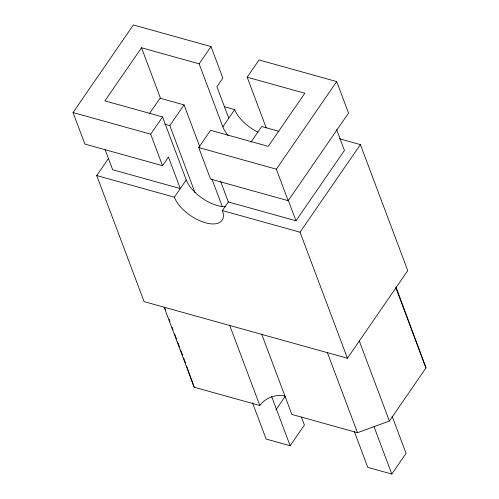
<?xml version="1.0" encoding="UTF-8"?>
<svg xmlns="http://www.w3.org/2000/svg" width="499" height="499" viewBox="0 0 499 499"><rect width="100%" height="100%" fill="white"/><g stroke="black" fill="none" stroke-linecap="round" stroke-linejoin="round"><path stroke-width="0.75" d="M105.127 149.688L112.662 169.735L180.307 188.578L168.462 157.066L162.524 165.687L84.874 144.061L73.029 112.549L133.376 24.95L211.021 46.575L222.866 78.087L216.928 86.707L228.773 118.219M228.087 135.46A28.817 14.109 34.6 0 1 222.835 126.84L199.145 63.822L141.51 47.767L104.921 100.879L162.555 116.934L186.246 179.952A28.817 14.109 34.6 0 0 225.648 206.686M339.482 138.778L360.39 144.598L407.764 270.639L347.423 358.245L144.092 301.614L96.719 175.573L108.614 158.308M149.681 113.254L160.048 98.209L184.062 104.896L199.931 147.099M162.524 165.687L150.679 134.175L162.555 116.934M199.145 63.822L211.021 46.575M194.972 192.527L169.81 125.586L184.062 104.896M198.708 147.554L210.584 130.308L268.225 146.363L304.808 93.251L247.173 77.195L259.05 59.955L336.7 81.58L348.545 113.086L288.197 200.692L210.553 179.066L198.708 147.554L276.352 169.18L288.197 200.692M96.719 175.573L174.369 197.199L186.246 179.952M222.835 126.84L234.711 109.599A28.817 14.109 34.6 0 0 258.07 132.204M250.916 142.196L261.713 126.521L278.972 131.331M174.369 197.199A28.817 14.109 34.6 0 0 205.488 222.791A28.817 14.109 34.6 0 0 222.398 210.578L228.336 201.952L220.527 181.187M276.352 169.18L336.7 81.58M228.336 201.952L295.976 220.789L344.441 150.436L336.638 129.665M347.423 358.245L300.042 232.197L360.39 144.598M275.841 409.966L285.347 396.169A19.212 13.704 -20.6 0 0 259.829 405.506L194.192 387.224L164.109 307.191M252.457 402.668L266.129 439.045L290.144 445.738L304.402 425.042L301.39 417.039M261.769 334.386L291.853 414.426L357.49 432.708L389.382 421.037L425.971 367.925L395.957 286.894M354.396 431.71L367.794 467.363L391.809 474.05L406.061 453.354L392.114 416.247M224.257 106.686L234.711 109.599M164.558 124.126L169.81 125.586M73.029 112.549L150.679 134.175M222.398 210.578L300.042 232.197M395.888 287.886L425.971 367.925M359.299 340.998L389.382 421.037M247.173 77.195L266.235 127.906M374.032 426.757L391.809 474.05M288.173 200.024L295.976 220.789M327.406 352.668L357.49 432.708M211.963 179.11L222.354 206.761M141.51 47.767L160.641 98.671M271.55 396.256L290.144 445.738M229.746 325.473L259.829 405.506M164.726 307.652L165.543 309.835M169.099 319.298L169.922 321.481M172.111 327.3L172.928 329.483M174.569 333.85L176.484 338.94M177.582 341.852L179.497 346.948M180.588 349.855L182.503 354.951M183.595 357.858L185.509 362.954M186.564 365.836L194.192 387.224"/></g></svg>
